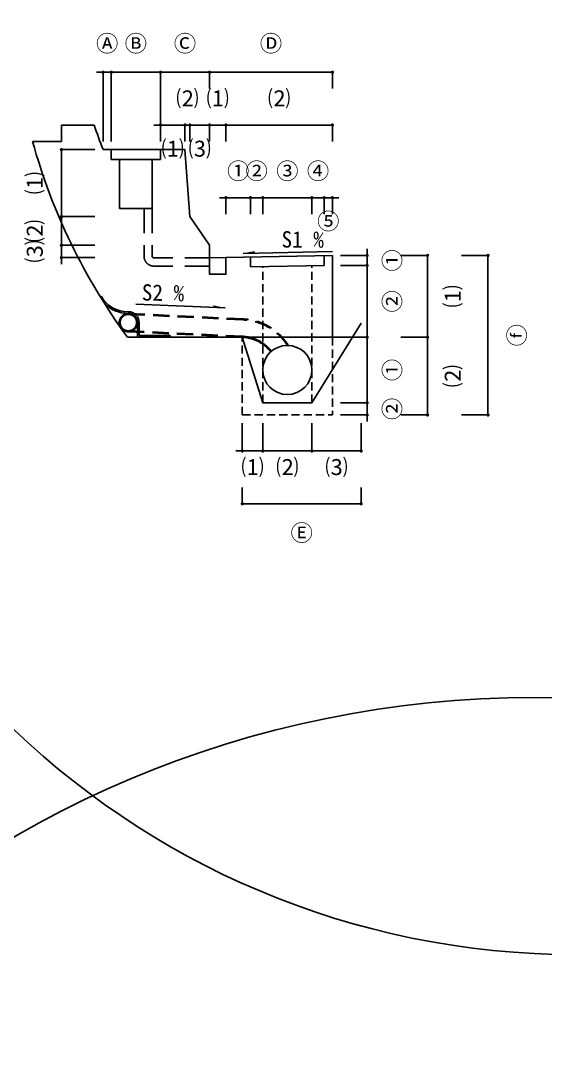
# Model space of a CAD drawing. Header units: millimetres. Extents: x -69382 to 174843, y -46375 to 101648.
# Drawn here: x -13071 to -9866, y -17534 to -11240 of the extents above; entities that cross this region are included whole.
import ezdxf

# ---------------------------------------------------------------- set-up
doc = ezdxf.new("R2010")
doc.units = ezdxf.units.MM
doc.header["$LTSCALE"] = 1000
doc.linetypes.add('A-DASHD01', pattern=[0.75, 0.5, -0.25])
doc.linetypes.add('HIDDEN', pattern=[0.375, 0.25, -0.125])
for name, color, linetype in [('-길작업', 255, 'Continuous'), ('CS-CONC-MAJR', 4, 'Continuous'), ('CS-EXCV', 3, 'A-DIGLN01'), ('CS-LEAL', 1, 'Continuous'), ('CS-LEAT', 3, 'Continuous'), ('CST-01-02-02-G05-CS-CONC', 4, 'Continuous'), ('CZ-HIDL', 2, 'A-DASHD01'), ('DIM1', 1, 'Continuous')]:
    doc.layers.add(name, color=color, linetype=linetype)
doc.styles.add('WGTXT', font='DotumChe.ttf')
doc.linetypes.add('A-DIGLN01', pattern='A,0.9,-0.2,[19,kscals.shx,S=0.1,R=180,X=0,Y=0],0.9', length=2)
doc.dimstyles.new('DIM-01', dxfattribs={"dimscale": 100, "dimtxt": 3, "dimasz": 0.6, "dimexe": 0, "dimexo": 0, "dimgap": 1, "dimtad": 1, "dimdec": 0, "dimrnd": 0.001, "dimzin": 1, "dimdsep": 46, "dimlunit": 6, "dimtxsty": 'WGTXT', "dimblk": 'DOT', "dimcen": 0, "dimclrd": 1, "dimclre": 1, "dimclrt": 3, "dimadec": 4, "dimazin": 0, "dimtfac": 1, "dimtdec": 0, "dimtix": 1, "dimtmove": 2, "dimatfit": 3, "dimldrblk": 'DOT', "dimfxl": 1.5, "dimlwd": -1, "dimarcsym": 0})

# ---------------------------------------------------------------- blocks, each defined once
blk = doc.blocks.new('_Dot')
at = {"layer": 'DIM1'}
blk.add_line((0, 0), (-1, 0), dxfattribs=at)
at = {"layer": 'DIM1', "const_width": 0.5}
blk.add_lwpolyline([(-0.25, 0, 1), (0.25, 0, 1)], format="xyb", close=True, dxfattribs=at)
blk = doc.blocks.new('*D83')
at = {"color": 1, "transparency": 16777216}
for p, q in [((-12587, -11555.8), (-12607, -11555.8)), ((-12567, -11555.8), (-12517, -11555.8)), ((-12497, -11555.8), (-12477, -11555.8))]:
    blk.add_line(p, q, dxfattribs=at)
at = {"color": 1, "linetype": 'ByBlock', "lineweight": -2, "transparency": 16777216}
for p, q in [((-12567, -11978.5), (-12567, -11555.8)), ((-12517, -11978.5), (-12517, -11555.8))]:
    blk.add_line(p, q, dxfattribs=at)
at = {"layer": 'Defpoints', "color": 0, "linetype": 'ByBlock', "transparency": 16777216}
for p in [(-12517, -11555.8), (-12567, -12028.5), (-12517, -12028.5)]:
    blk.add_point(p, dxfattribs=at)
at = {"color": 1, "linetype": 'ByBlock', "transparency": 16777216, "xscale": 20, "yscale": 20, "zscale": 20}
blk.add_blockref('_Dot', (-12567, -11555.8), dxfattribs=at)
at = {"color": 1, "linetype": 'ByBlock', "transparency": 16777216, "xscale": 20, "yscale": 20, "zscale": 20, "rotation": 180}
blk.add_blockref('_Dot', (-12517, -11555.8), dxfattribs=at)
at = {"color": 3, "linetype": 'ByBlock', "transparency": 16777216, "insert": (-12542, -11385.9), "char_height": 100, "attachment_point": 5, "style": 'WGTXT'}
blk.add_mtext('Ⓐ', dxfattribs=at)
blk = doc.blocks.new('*D84')
at = {"color": 1, "transparency": 16777216}
for p, q in [((-12537, -11555.8), (-12557, -11555.8)), ((-12517, -11555.8), (-12217, -11555.8)), ((-12197, -11555.8), (-12177, -11555.8))]:
    blk.add_line(p, q, dxfattribs=at)
at = {"color": 1, "linetype": 'ByBlock', "lineweight": -2, "transparency": 16777216}
for p, q in [((-12517, -11978.5), (-12517, -11555.8)), ((-12217, -11978.5), (-12217, -11555.8))]:
    blk.add_line(p, q, dxfattribs=at)
at = {"layer": 'Defpoints', "color": 0, "linetype": 'ByBlock', "transparency": 16777216}
for p in [(-12217, -11555.8), (-12517, -12028.5), (-12217, -12028.5)]:
    blk.add_point(p, dxfattribs=at)
at = {"color": 1, "linetype": 'ByBlock', "transparency": 16777216, "xscale": 20, "yscale": 20, "zscale": 20}
blk.add_blockref('_Dot', (-12517, -11555.8), dxfattribs=at)
at = {"color": 1, "linetype": 'ByBlock', "transparency": 16777216, "xscale": 20, "yscale": 20, "zscale": 20, "rotation": 180}
blk.add_blockref('_Dot', (-12217, -11555.8), dxfattribs=at)
at = {"color": 3, "linetype": 'ByBlock', "transparency": 16777216, "insert": (-12367, -11385.9), "char_height": 100, "attachment_point": 5, "style": 'WGTXT'}
blk.add_mtext('Ⓑ', dxfattribs=at)
blk = doc.blocks.new('*D86')
at = {"color": 1, "transparency": 16777216}
for p, q in [((-12087, -11878.5), (-12107, -11878.5)), ((-12067, -11878.5), (-12037, -11878.5)), ((-12017, -11878.5), (-11997, -11878.5))]:
    blk.add_line(p, q, dxfattribs=at)
at = {"color": 1, "linetype": 'ByBlock', "lineweight": -2, "transparency": 16777216}
for p, q in [((-12067, -11978.5), (-12067, -11878.5)), ((-12037, -11978.5), (-12037, -11878.5))]:
    blk.add_line(p, q, dxfattribs=at)
at = {"layer": 'Defpoints', "color": 0, "linetype": 'ByBlock', "transparency": 16777216}
for p in [(-12037, -11878.5), (-12067, -12028.5), (-12037, -12028.5)]:
    blk.add_point(p, dxfattribs=at)
at = {"color": 1, "linetype": 'ByBlock', "transparency": 16777216, "xscale": 20, "yscale": 20, "zscale": 20}
blk.add_blockref('_Dot', (-12067, -11878.5), dxfattribs=at)
at = {"color": 1, "linetype": 'ByBlock', "transparency": 16777216, "xscale": 20, "yscale": 20, "zscale": 20, "rotation": 180}
blk.add_blockref('_Dot', (-12037, -11878.5), dxfattribs=at)
at = {"color": 3, "linetype": 'ByBlock', "transparency": 16777216, "insert": (-12052, -11720.9), "char_height": 100, "attachment_point": 5, "style": 'WGTXT'}
blk.add_mtext('⑵', dxfattribs=at)
blk = doc.blocks.new('*D87')
at = {"color": 1, "transparency": 16777216}
for p, q in [((-12057, -11878.5), (-12077, -11878.5)), ((-12037, -11878.5), (-11917, -11878.5)), ((-11897, -11878.5), (-11877, -11878.5))]:
    blk.add_line(p, q, dxfattribs=at)
at = {"color": 1, "linetype": 'ByBlock', "lineweight": -2, "transparency": 16777216}
for p, q in [((-12037, -11978.5), (-12037, -11878.5)), ((-11917, -11978.5), (-11917, -11878.5))]:
    blk.add_line(p, q, dxfattribs=at)
at = {"layer": 'Defpoints', "color": 0, "linetype": 'ByBlock', "transparency": 16777216}
for p in [(-11917, -11878.5), (-12037, -12028.5), (-11917, -12028.5)]:
    blk.add_point(p, dxfattribs=at)
at = {"color": 1, "linetype": 'ByBlock', "transparency": 16777216, "xscale": 20, "yscale": 20, "zscale": 20}
blk.add_blockref('_Dot', (-12037, -11878.5), dxfattribs=at)
at = {"color": 1, "linetype": 'ByBlock', "transparency": 16777216, "xscale": 20, "yscale": 20, "zscale": 20, "rotation": 180}
blk.add_blockref('_Dot', (-11917, -11878.5), dxfattribs=at)
at = {"color": 3, "linetype": 'ByBlock', "transparency": 16777216, "insert": (-11977, -12028.5), "char_height": 100, "attachment_point": 5, "style": 'WGTXT'}
blk.add_mtext('⑶', dxfattribs=at)
blk = doc.blocks.new('*D88')
at = {"color": 1, "transparency": 16777216}
for p, q in [((-11937, -11878.5), (-11957, -11878.5)), ((-11917, -11878.5), (-11817, -11878.5)), ((-11797, -11878.5), (-11777, -11878.5))]:
    blk.add_line(p, q, dxfattribs=at)
at = {"color": 1, "linetype": 'ByBlock', "lineweight": -2, "transparency": 16777216}
for p, q in [((-11917, -11978.5), (-11917, -11878.5)), ((-11817, -11978.5), (-11817, -11878.5))]:
    blk.add_line(p, q, dxfattribs=at)
at = {"layer": 'Defpoints', "color": 0, "linetype": 'ByBlock', "transparency": 16777216}
for p in [(-11817, -11878.5), (-11917, -12028.5), (-11817, -12028.5)]:
    blk.add_point(p, dxfattribs=at)
at = {"color": 1, "linetype": 'ByBlock', "transparency": 16777216, "xscale": 20, "yscale": 20, "zscale": 20}
blk.add_blockref('_Dot', (-11917, -11878.5), dxfattribs=at)
at = {"color": 1, "linetype": 'ByBlock', "transparency": 16777216, "xscale": 20, "yscale": 20, "zscale": 20, "rotation": 180}
blk.add_blockref('_Dot', (-11817, -11878.5), dxfattribs=at)
at = {"color": 3, "linetype": 'ByBlock', "transparency": 16777216, "insert": (-11867, -11720.9), "char_height": 100, "attachment_point": 5, "style": 'WGTXT'}
blk.add_mtext('⑴', dxfattribs=at)
blk = doc.blocks.new('*D89')
at = {"color": 1, "linetype": 'ByBlock', "lineweight": -2, "transparency": 16777216}
for p, q in [((-11817, -11978.5), (-11817, -11878.5)), ((-11167, -11978.5), (-11167, -11878.5))]:
    blk.add_line(p, q, dxfattribs=at)
at = {"color": 1, "transparency": 16777216}
blk.add_line((-11797, -11878.5), (-11187, -11878.5), dxfattribs=at)
at = {"layer": 'Defpoints', "color": 0, "linetype": 'ByBlock', "transparency": 16777216}
for p in [(-11167, -11878.5), (-11817, -12028.5), (-11167, -12028.5)]:
    blk.add_point(p, dxfattribs=at)
at = {"color": 1, "linetype": 'ByBlock', "transparency": 16777216, "xscale": 20, "yscale": 20, "zscale": 20, "rotation": 180}
blk.add_blockref('_Dot', (-11817, -11878.5), dxfattribs=at)
at = {"color": 1, "linetype": 'ByBlock', "transparency": 16777216, "xscale": 20, "yscale": 20, "zscale": 20}
blk.add_blockref('_Dot', (-11167, -11878.5), dxfattribs=at)
at = {"color": 3, "linetype": 'ByBlock', "transparency": 16777216, "insert": (-11492, -11720.9), "char_height": 100, "attachment_point": 5, "style": 'WGTXT'}
blk.add_mtext('⑵', dxfattribs=at)
blk = doc.blocks.new('*D90')
at = {"color": 1, "transparency": 16777216}
for p, q in [((-12237, -11555.8), (-12257, -11555.8)), ((-12217, -11555.8), (-11917, -11555.8)), ((-11897, -11555.8), (-11877, -11555.8))]:
    blk.add_line(p, q, dxfattribs=at)
at = {"color": 1, "linetype": 'ByBlock', "lineweight": -2, "transparency": 16777216}
for p, q in [((-12217, -11655.8), (-12217, -11555.8)), ((-11917, -11655.8), (-11917, -11555.8))]:
    blk.add_line(p, q, dxfattribs=at)
at = {"layer": 'Defpoints', "color": 0, "linetype": 'ByBlock', "transparency": 16777216}
for p in [(-11917, -11555.8), (-12217, -11705.8), (-11917, -11705.8)]:
    blk.add_point(p, dxfattribs=at)
at = {"color": 1, "linetype": 'ByBlock', "transparency": 16777216, "xscale": 20, "yscale": 20, "zscale": 20}
blk.add_blockref('_Dot', (-12217, -11555.8), dxfattribs=at)
at = {"color": 1, "linetype": 'ByBlock', "transparency": 16777216, "xscale": 20, "yscale": 20, "zscale": 20, "rotation": 180}
blk.add_blockref('_Dot', (-11917, -11555.8), dxfattribs=at)
at = {"color": 3, "linetype": 'ByBlock', "transparency": 16777216, "insert": (-12067, -11385.9), "char_height": 100, "attachment_point": 5, "style": 'WGTXT'}
blk.add_mtext('Ⓒ', dxfattribs=at)
blk = doc.blocks.new('*D91')
at = {"color": 1, "linetype": 'ByBlock', "lineweight": -2, "transparency": 16777216}
for p, q in [((-11117, -12736.5), (-10954.9, -12736.5)), ((-11117, -13175.5), (-10954.9, -13175.5))]:
    blk.add_line(p, q, dxfattribs=at)
at = {"color": 1, "transparency": 16777216}
blk.add_line((-10954.9, -12756.5), (-10954.9, -13155.5), dxfattribs=at)
at = {"layer": 'Defpoints', "color": 0, "linetype": 'ByBlock', "transparency": 16777216}
for p in [(-11167, -12736.5), (-11167, -13175.5), (-10954.9, -13175.5)]:
    blk.add_point(p, dxfattribs=at)
at = {"color": 1, "linetype": 'ByBlock', "transparency": 16777216, "xscale": 20, "yscale": 20, "zscale": 20}
for p, rotation in [((-10954.9, -12736.5), 90), ((-10954.9, -13175.5), 270)]:
    blk.add_blockref('_Dot', p, dxfattribs=dict(at, rotation=rotation))
at = {"color": 3, "linetype": 'ByBlock', "transparency": 16777216, "insert": (-10795.5, -12956), "char_height": 100, "attachment_point": 5, "rotation": 90, "style": 'WGTXT'}
blk.add_mtext('②', dxfattribs=at)
blk = doc.blocks.new('*D94')
at = {"color": 1, "linetype": 'ByBlock', "lineweight": -2, "transparency": 16777216}
for p, q in [((-12617, -12028.5), (-12821.4, -12028.5)), ((-12617, -12438.5), (-12821.4, -12438.5))]:
    blk.add_line(p, q, dxfattribs=at)
at = {"color": 1, "transparency": 16777216}
blk.add_line((-12821.4, -12048.5), (-12821.4, -12418.5), dxfattribs=at)
at = {"layer": 'Defpoints', "color": 0, "linetype": 'ByBlock', "transparency": 16777216}
for p in [(-12567, -12028.5), (-12821.4, -12438.5), (-12567, -12438.5)]:
    blk.add_point(p, dxfattribs=at)
at = {"color": 1, "linetype": 'ByBlock', "transparency": 16777216, "xscale": 20, "yscale": 20, "zscale": 20}
for p, rotation in [((-12821.4, -12028.5), 90), ((-12821.4, -12438.5), 270)]:
    blk.add_blockref('_Dot', p, dxfattribs=dict(at, rotation=rotation))
at = {"color": 3, "linetype": 'ByBlock', "transparency": 16777216, "insert": (-12979, -12233.5), "char_height": 100, "attachment_point": 5, "rotation": 90, "style": 'WGTXT'}
blk.add_mtext('⑴', dxfattribs=at)
blk = doc.blocks.new('*D95')
at = {"color": 1, "transparency": 16777216}
for p, q in [((-12821.4, -12418.5), (-12821.4, -12398.5)), ((-12821.4, -12438.5), (-12821.4, -12613.5)), ((-12821.4, -12633.5), (-12821.4, -12653.5))]:
    blk.add_line(p, q, dxfattribs=at)
at = {"color": 1, "linetype": 'ByBlock', "lineweight": -2, "transparency": 16777216}
for p, q in [((-12617, -12438.5), (-12821.4, -12438.5)), ((-12617, -12613.5), (-12821.4, -12613.5))]:
    blk.add_line(p, q, dxfattribs=at)
at = {"layer": 'Defpoints', "color": 0, "linetype": 'ByBlock', "transparency": 16777216}
for p in [(-12567, -12438.5), (-12821.4, -12613.5), (-12567, -12613.5)]:
    blk.add_point(p, dxfattribs=at)
at = {"color": 1, "linetype": 'ByBlock', "transparency": 16777216, "xscale": 20, "yscale": 20, "zscale": 20}
for p, rotation in [((-12821.4, -12438.5), 270), ((-12821.4, -12613.5), 90)]:
    blk.add_blockref('_Dot', p, dxfattribs=dict(at, rotation=rotation))
at = {"color": 3, "linetype": 'ByBlock', "transparency": 16777216, "insert": (-12979, -12526), "char_height": 100, "attachment_point": 5, "rotation": 90, "style": 'WGTXT'}
blk.add_mtext('⑵', dxfattribs=at)
blk = doc.blocks.new('*D96')
at = {"color": 1, "transparency": 16777216}
for p, q in [((-12821.4, -12593.5), (-12821.4, -12573.5)), ((-12821.4, -12613.5), (-12821.4, -12688.5)), ((-12821.4, -12708.5), (-12821.4, -12728.5))]:
    blk.add_line(p, q, dxfattribs=at)
at = {"color": 1, "linetype": 'ByBlock', "lineweight": -2, "transparency": 16777216}
for p, q in [((-12617, -12613.5), (-12821.4, -12613.5)), ((-12617, -12688.5), (-12821.4, -12688.5))]:
    blk.add_line(p, q, dxfattribs=at)
at = {"layer": 'Defpoints', "color": 0, "linetype": 'ByBlock', "transparency": 16777216}
for p in [(-12567, -12613.5), (-12821.4, -12688.5), (-12567, -12688.5)]:
    blk.add_point(p, dxfattribs=at)
at = {"color": 1, "linetype": 'ByBlock', "transparency": 16777216, "xscale": 20, "yscale": 20, "zscale": 20}
for p, rotation in [((-12821.4, -12613.5), 270), ((-12821.4, -12688.5), 90)]:
    blk.add_blockref('_Dot', p, dxfattribs=dict(at, rotation=rotation))
at = {"color": 3, "linetype": 'ByBlock', "transparency": 16777216, "insert": (-12979, -12651), "char_height": 100, "attachment_point": 5, "rotation": 90, "style": 'WGTXT'}
blk.add_mtext('⑶', dxfattribs=at)
blk = doc.blocks.new('*D101')
at = {"color": 1, "transparency": 16777216}
for p, q in [((-11687, -12322.6), (-11707, -12322.6)), ((-11667, -12322.6), (-11592, -12322.6)), ((-11572, -12322.6), (-11552, -12322.6))]:
    blk.add_line(p, q, dxfattribs=at)
at = {"color": 1, "linetype": 'ByBlock', "lineweight": -2, "transparency": 16777216}
for p, q in [((-11667, -12422.6), (-11667, -12322.6)), ((-11592, -12422.6), (-11592, -12322.6))]:
    blk.add_line(p, q, dxfattribs=at)
at = {"layer": 'Defpoints', "color": 0, "linetype": 'ByBlock', "transparency": 16777216}
for p in [(-11592, -12322.6), (-11667, -12472.6), (-11592, -12472.6)]:
    blk.add_point(p, dxfattribs=at)
at = {"color": 1, "linetype": 'ByBlock', "transparency": 16777216, "xscale": 20, "yscale": 20, "zscale": 20}
blk.add_blockref('_Dot', (-11667, -12322.6), dxfattribs=at)
at = {"color": 1, "linetype": 'ByBlock', "transparency": 16777216, "xscale": 20, "yscale": 20, "zscale": 20, "rotation": 180}
blk.add_blockref('_Dot', (-11592, -12322.6), dxfattribs=at)
at = {"color": 3, "linetype": 'ByBlock', "transparency": 16777216, "insert": (-11629.5, -12165.5), "char_height": 100, "attachment_point": 5, "style": 'WGTXT'}
blk.add_mtext('②', dxfattribs=at)
blk = doc.blocks.new('*D102')
at = {"color": 1, "transparency": 16777216}
for p, q in [((-11612, -12322.6), (-11632, -12322.6)), ((-11592, -12322.6), (-11292, -12322.6)), ((-11272, -12322.6), (-11252, -12322.6))]:
    blk.add_line(p, q, dxfattribs=at)
at = {"color": 1, "linetype": 'ByBlock', "lineweight": -2, "transparency": 16777216}
for p, q in [((-11592, -12422.6), (-11592, -12322.6)), ((-11292, -12422.6), (-11292, -12322.6))]:
    blk.add_line(p, q, dxfattribs=at)
at = {"layer": 'Defpoints', "color": 0, "linetype": 'ByBlock', "transparency": 16777216}
for p in [(-11292, -12322.6), (-11592, -12472.6), (-11292, -12472.6)]:
    blk.add_point(p, dxfattribs=at)
at = {"color": 1, "linetype": 'ByBlock', "transparency": 16777216, "xscale": 20, "yscale": 20, "zscale": 20}
blk.add_blockref('_Dot', (-11592, -12322.6), dxfattribs=at)
at = {"color": 1, "linetype": 'ByBlock', "transparency": 16777216, "xscale": 20, "yscale": 20, "zscale": 20, "rotation": 180}
blk.add_blockref('_Dot', (-11292, -12322.6), dxfattribs=at)
at = {"color": 3, "linetype": 'ByBlock', "transparency": 16777216, "insert": (-11442, -12165.5), "char_height": 100, "attachment_point": 5, "style": 'WGTXT'}
blk.add_mtext('③', dxfattribs=at)
blk = doc.blocks.new('*D103')
at = {"color": 1, "transparency": 16777216}
for p, q in [((-11312, -12322.6), (-11332, -12322.6)), ((-11292, -12322.6), (-11217, -12322.6)), ((-11197, -12322.6), (-11177, -12322.6))]:
    blk.add_line(p, q, dxfattribs=at)
at = {"color": 1, "linetype": 'ByBlock', "lineweight": -2, "transparency": 16777216}
for p, q in [((-11292, -12422.6), (-11292, -12322.6)), ((-11217, -12422.6), (-11217, -12322.6))]:
    blk.add_line(p, q, dxfattribs=at)
at = {"layer": 'Defpoints', "color": 0, "linetype": 'ByBlock', "transparency": 16777216}
for p in [(-11217, -12322.6), (-11292, -12472.6), (-11217, -12472.6)]:
    blk.add_point(p, dxfattribs=at)
at = {"color": 1, "linetype": 'ByBlock', "transparency": 16777216, "xscale": 20, "yscale": 20, "zscale": 20}
blk.add_blockref('_Dot', (-11292, -12322.6), dxfattribs=at)
at = {"color": 1, "linetype": 'ByBlock', "transparency": 16777216, "xscale": 20, "yscale": 20, "zscale": 20, "rotation": 180}
blk.add_blockref('_Dot', (-11217, -12322.6), dxfattribs=at)
at = {"color": 3, "linetype": 'ByBlock', "transparency": 16777216, "insert": (-11254.5, -12165.5), "char_height": 100, "attachment_point": 5, "style": 'WGTXT'}
blk.add_mtext('④', dxfattribs=at)
blk = doc.blocks.new('*D115')
at = {"color": 1, "linetype": 'ByBlock', "lineweight": -2, "transparency": 16777216}
for p, q in [((-11717, -13700.5), (-11717, -13870.5)), ((-11592, -13700.5), (-11592, -13870.5))]:
    blk.add_line(p, q, dxfattribs=at)
at = {"color": 1, "transparency": 16777216}
for p, q in [((-11737, -13870.5), (-11757, -13870.5)), ((-11717, -13870.5), (-11592, -13870.5)), ((-11572, -13870.5), (-11552, -13870.5))]:
    blk.add_line(p, q, dxfattribs=at)
at = {"layer": 'Defpoints', "color": 0, "linetype": 'ByBlock', "transparency": 16777216}
for p in [(-11717, -13650.5), (-11592, -13650.5), (-11592, -13870.5)]:
    blk.add_point(p, dxfattribs=at)
at = {"color": 1, "linetype": 'ByBlock', "transparency": 16777216, "xscale": 20, "yscale": 20, "zscale": 20}
blk.add_blockref('_Dot', (-11717, -13870.5), dxfattribs=at)
at = {"color": 1, "linetype": 'ByBlock', "transparency": 16777216, "xscale": 20, "yscale": 20, "zscale": 20, "rotation": 180}
blk.add_blockref('_Dot', (-11592, -13870.5), dxfattribs=at)
at = {"color": 3, "linetype": 'ByBlock', "transparency": 16777216, "insert": (-11654.5, -13974.3), "char_height": 100, "attachment_point": 5, "style": 'WGTXT'}
blk.add_mtext('⑴', dxfattribs=at)
blk = doc.blocks.new('*D116')
at = {"color": 1, "linetype": 'ByBlock', "lineweight": -2, "transparency": 16777216}
for p, q in [((-11292, -13700.5), (-11292, -13870.5)), ((-10991.6, -13700.5), (-10991.6, -13870.5))]:
    blk.add_line(p, q, dxfattribs=at)
at = {"color": 1, "transparency": 16777216}
blk.add_line((-11011.6, -13870.5), (-11272, -13870.5), dxfattribs=at)
at = {"layer": 'Defpoints', "color": 0, "linetype": 'ByBlock', "transparency": 16777216}
for p in [(-11292, -13650.5), (-10991.6, -13650.5), (-11292, -13870.5)]:
    blk.add_point(p, dxfattribs=at)
at = {"color": 1, "linetype": 'ByBlock', "transparency": 16777216, "xscale": 20, "yscale": 20, "zscale": 20, "rotation": 180}
blk.add_blockref('_Dot', (-11292, -13870.5), dxfattribs=at)
at = {"color": 1, "linetype": 'ByBlock', "transparency": 16777216, "xscale": 20, "yscale": 20, "zscale": 20}
blk.add_blockref('_Dot', (-10991.6, -13870.5), dxfattribs=at)
at = {"color": 3, "linetype": 'ByBlock', "transparency": 16777216, "insert": (-11141.8, -13974.3), "char_height": 100, "attachment_point": 5, "style": 'WGTXT'}
blk.add_mtext('⑶', dxfattribs=at)
blk = doc.blocks.new('*D117')
at = {"color": 1, "linetype": 'ByBlock', "lineweight": -2, "transparency": 16777216}
for p, q in [((-11592, -13700.5), (-11592, -13870.5)), ((-11292, -13700.5), (-11292, -13870.5))]:
    blk.add_line(p, q, dxfattribs=at)
at = {"color": 1, "transparency": 16777216}
blk.add_line((-11572, -13870.5), (-11312, -13870.5), dxfattribs=at)
at = {"layer": 'Defpoints', "color": 0, "linetype": 'ByBlock', "transparency": 16777216}
for p in [(-11592, -13650.5), (-11292, -13650.5), (-11292, -13870.5)]:
    blk.add_point(p, dxfattribs=at)
at = {"color": 1, "linetype": 'ByBlock', "transparency": 16777216, "xscale": 20, "yscale": 20, "zscale": 20, "rotation": 180}
blk.add_blockref('_Dot', (-11592, -13870.5), dxfattribs=at)
at = {"color": 1, "linetype": 'ByBlock', "transparency": 16777216, "xscale": 20, "yscale": 20, "zscale": 20}
blk.add_blockref('_Dot', (-11292, -13870.5), dxfattribs=at)
at = {"color": 3, "linetype": 'ByBlock', "transparency": 16777216, "insert": (-11442, -13974.3), "char_height": 100, "attachment_point": 5, "style": 'WGTXT'}
blk.add_mtext('⑵', dxfattribs=at)
blk = doc.blocks.new('*D118')
at = {"color": 1, "transparency": 16777216}
for p, q in [((-11237, -12322.6), (-11257, -12322.6)), ((-11217, -12322.6), (-11167, -12322.6)), ((-11147, -12322.6), (-11127, -12322.6))]:
    blk.add_line(p, q, dxfattribs=at)
at = {"color": 1, "linetype": 'ByBlock', "lineweight": -2, "transparency": 16777216}
for p, q in [((-11217, -12422.6), (-11217, -12322.6)), ((-11167, -12422.6), (-11167, -12322.6))]:
    blk.add_line(p, q, dxfattribs=at)
at = {"layer": 'Defpoints', "color": 0, "linetype": 'ByBlock', "transparency": 16777216}
for p in [(-11167, -12322.6), (-11217, -12472.6), (-11167, -12472.6)]:
    blk.add_point(p, dxfattribs=at)
at = {"color": 1, "linetype": 'ByBlock', "transparency": 16777216, "xscale": 20, "yscale": 20, "zscale": 20}
blk.add_blockref('_Dot', (-11217, -12322.6), dxfattribs=at)
at = {"color": 1, "linetype": 'ByBlock', "transparency": 16777216, "xscale": 20, "yscale": 20, "zscale": 20, "rotation": 180}
blk.add_blockref('_Dot', (-11167, -12322.6), dxfattribs=at)
at = {"color": 3, "linetype": 'ByBlock', "transparency": 16777216, "insert": (-11192, -12472.6), "char_height": 100, "attachment_point": 5, "style": 'WGTXT'}
blk.add_mtext('⑤', dxfattribs=at)
blk = doc.blocks.new('*D119')
at = {"color": 1, "linetype": 'ByBlock', "lineweight": -2, "transparency": 16777216}
for p, q in [((-11917, -11655.8), (-11917, -11555.8)), ((-11167, -11655.8), (-11167, -11555.8))]:
    blk.add_line(p, q, dxfattribs=at)
at = {"color": 1, "transparency": 16777216}
blk.add_line((-11897, -11555.8), (-11187, -11555.8), dxfattribs=at)
at = {"layer": 'Defpoints', "color": 0, "linetype": 'ByBlock', "transparency": 16777216}
for p in [(-11167, -11555.8), (-11917, -11705.8), (-11167, -11705.8)]:
    blk.add_point(p, dxfattribs=at)
at = {"color": 1, "linetype": 'ByBlock', "transparency": 16777216, "xscale": 20, "yscale": 20, "zscale": 20, "rotation": 180}
blk.add_blockref('_Dot', (-11917, -11555.8), dxfattribs=at)
at = {"color": 1, "linetype": 'ByBlock', "transparency": 16777216, "xscale": 20, "yscale": 20, "zscale": 20}
blk.add_blockref('_Dot', (-11167, -11555.8), dxfattribs=at)
at = {"color": 3, "linetype": 'ByBlock', "transparency": 16777216, "insert": (-11542, -11385.9), "char_height": 100, "attachment_point": 5, "style": 'WGTXT'}
blk.add_mtext('Ⓓ', dxfattribs=at)
blk = doc.blocks.new('*D120')
at = {"color": 1, "transparency": 16777216}
for p, q in [((-11837, -12322.6), (-11857, -12322.6)), ((-11667, -12322.6), (-11817, -12322.6)), ((-11647, -12322.6), (-11627, -12322.6))]:
    blk.add_line(p, q, dxfattribs=at)
at = {"color": 1, "linetype": 'ByBlock', "lineweight": -2, "transparency": 16777216}
for p, q in [((-11817, -12422.6), (-11817, -12322.6)), ((-11667, -12422.6), (-11667, -12322.6))]:
    blk.add_line(p, q, dxfattribs=at)
at = {"layer": 'Defpoints', "color": 0, "linetype": 'ByBlock', "transparency": 16777216}
for p in [(-11817, -12322.6), (-11817, -12472.6), (-11667, -12472.6)]:
    blk.add_point(p, dxfattribs=at)
at = {"color": 1, "linetype": 'ByBlock', "transparency": 16777216, "xscale": 20, "yscale": 20, "zscale": 20}
blk.add_blockref('_Dot', (-11817, -12322.6), dxfattribs=at)
at = {"color": 1, "linetype": 'ByBlock', "transparency": 16777216, "xscale": 20, "yscale": 20, "zscale": 20, "rotation": 180}
blk.add_blockref('_Dot', (-11667, -12322.6), dxfattribs=at)
at = {"color": 3, "linetype": 'ByBlock', "transparency": 16777216, "insert": (-11742, -12165.5), "char_height": 100, "attachment_point": 5, "style": 'WGTXT'}
blk.add_mtext('①', dxfattribs=at)
blk = doc.blocks.new('*D121')
at = {"color": 1, "linetype": 'ByBlock', "lineweight": -2, "transparency": 16777216}
for p, q in [((-11117, -13575.5), (-10954.9, -13575.5)), ((-11117, -13650.5), (-10954.9, -13650.5))]:
    blk.add_line(p, q, dxfattribs=at)
at = {"color": 1, "transparency": 16777216}
for p, q in [((-10954.9, -13555.5), (-10954.9, -13535.5)), ((-10954.9, -13575.5), (-10954.9, -13650.5)), ((-10954.9, -13670.5), (-10954.9, -13690.5))]:
    blk.add_line(p, q, dxfattribs=at)
at = {"layer": 'Defpoints', "color": 0, "linetype": 'ByBlock', "transparency": 16777216}
for p in [(-11167, -13575.5), (-11167, -13650.5), (-10954.9, -13650.5)]:
    blk.add_point(p, dxfattribs=at)
at = {"color": 1, "linetype": 'ByBlock', "transparency": 16777216, "xscale": 20, "yscale": 20, "zscale": 20}
for p, rotation in [((-10954.9, -13575.5), 270), ((-10954.9, -13650.5), 90)]:
    blk.add_blockref('_Dot', p, dxfattribs=dict(at, rotation=rotation))
at = {"color": 3, "linetype": 'ByBlock', "transparency": 16777216, "insert": (-10795.5, -13613), "char_height": 100, "attachment_point": 5, "rotation": 90, "style": 'WGTXT'}
blk.add_mtext('②', dxfattribs=at)
blk = doc.blocks.new('*D122')
at = {"color": 1, "linetype": 'ByBlock', "lineweight": -2, "transparency": 16777216}
for p, q in [((-10748, -12675.5), (-10585.9, -12675.5)), ((-10748, -13175.5), (-10585.9, -13175.5))]:
    blk.add_line(p, q, dxfattribs=at)
at = {"color": 1, "transparency": 16777216}
blk.add_line((-10585.9, -12695.5), (-10585.9, -13155.5), dxfattribs=at)
at = {"layer": 'Defpoints', "color": 0, "linetype": 'ByBlock', "transparency": 16777216}
for p in [(-10798, -12675.5), (-10798, -13175.5), (-10585.9, -13175.5)]:
    blk.add_point(p, dxfattribs=at)
at = {"color": 1, "linetype": 'ByBlock', "transparency": 16777216, "xscale": 20, "yscale": 20, "zscale": 20}
for p, rotation in [((-10585.9, -12675.5), 90), ((-10585.9, -13175.5), 270)]:
    blk.add_blockref('_Dot', p, dxfattribs=dict(at, rotation=rotation))
at = {"color": 3, "linetype": 'ByBlock', "transparency": 16777216, "insert": (-10426.5, -12925.5), "char_height": 100, "attachment_point": 5, "rotation": 90, "style": 'WGTXT'}
blk.add_mtext('⑴', dxfattribs=at)
blk = doc.blocks.new('*D123')
at = {"color": 1, "transparency": 16777216}
for p, q in [((-10954.9, -12655.5), (-10954.9, -12635.5)), ((-10954.9, -12675.5), (-10954.9, -12736.5)), ((-10954.9, -12756.5), (-10954.9, -12776.5))]:
    blk.add_line(p, q, dxfattribs=at)
at = {"color": 1, "linetype": 'ByBlock', "lineweight": -2, "transparency": 16777216}
for p, q in [((-11117, -12675.5), (-10954.9, -12675.5)), ((-11117, -12736.5), (-10954.9, -12736.5))]:
    blk.add_line(p, q, dxfattribs=at)
at = {"layer": 'Defpoints', "color": 0, "linetype": 'ByBlock', "transparency": 16777216}
for p in [(-11167, -12675.5), (-11167, -12736.5), (-10954.9, -12736.5)]:
    blk.add_point(p, dxfattribs=at)
at = {"color": 1, "linetype": 'ByBlock', "transparency": 16777216, "xscale": 20, "yscale": 20, "zscale": 20}
for p, rotation in [((-10954.9, -12675.5), 270), ((-10954.9, -12736.5), 90)]:
    blk.add_blockref('_Dot', p, dxfattribs=dict(at, rotation=rotation))
at = {"color": 3, "linetype": 'ByBlock', "transparency": 16777216, "insert": (-10795.5, -12706), "char_height": 100, "attachment_point": 5, "rotation": 90, "style": 'WGTXT'}
blk.add_mtext('①', dxfattribs=at)
blk = doc.blocks.new('*D124')
at = {"color": 1, "linetype": 'ByBlock', "lineweight": -2, "transparency": 16777216}
for p, q in [((-10748, -13175.5), (-10585.9, -13175.5)), ((-10748, -13650.5), (-10585.9, -13650.5))]:
    blk.add_line(p, q, dxfattribs=at)
at = {"color": 1, "transparency": 16777216}
blk.add_line((-10585.9, -13195.5), (-10585.9, -13630.5), dxfattribs=at)
at = {"layer": 'Defpoints', "color": 0, "linetype": 'ByBlock', "transparency": 16777216}
for p in [(-10798, -13175.5), (-10798, -13650.5), (-10585.9, -13650.5)]:
    blk.add_point(p, dxfattribs=at)
at = {"color": 1, "linetype": 'ByBlock', "transparency": 16777216, "xscale": 20, "yscale": 20, "zscale": 20}
for p, rotation in [((-10585.9, -13175.5), 90), ((-10585.9, -13650.5), 270)]:
    blk.add_blockref('_Dot', p, dxfattribs=dict(at, rotation=rotation))
at = {"color": 3, "linetype": 'ByBlock', "transparency": 16777216, "insert": (-10426.5, -13413), "char_height": 100, "attachment_point": 5, "rotation": 90, "style": 'WGTXT'}
blk.add_mtext('⑵', dxfattribs=at)
blk = doc.blocks.new('*D125')
at = {"color": 1, "linetype": 'ByBlock', "lineweight": -2, "transparency": 16777216}
for p, q in [((-11117, -13175.5), (-10954.9, -13175.5)), ((-11117, -13575.5), (-10954.9, -13575.5))]:
    blk.add_line(p, q, dxfattribs=at)
at = {"color": 1, "transparency": 16777216}
blk.add_line((-10954.9, -13195.5), (-10954.9, -13555.5), dxfattribs=at)
at = {"layer": 'Defpoints', "color": 0, "linetype": 'ByBlock', "transparency": 16777216}
for p in [(-11167, -13175.5), (-11167, -13575.5), (-10954.9, -13575.5)]:
    blk.add_point(p, dxfattribs=at)
at = {"color": 1, "linetype": 'ByBlock', "transparency": 16777216, "xscale": 20, "yscale": 20, "zscale": 20}
for p, rotation in [((-10954.9, -13175.5), 90), ((-10954.9, -13575.5), 270)]:
    blk.add_blockref('_Dot', p, dxfattribs=dict(at, rotation=rotation))
at = {"color": 3, "linetype": 'ByBlock', "transparency": 16777216, "insert": (-10795.5, -13375.5), "char_height": 100, "attachment_point": 5, "rotation": 90, "style": 'WGTXT'}
blk.add_mtext('①', dxfattribs=at)
blk = doc.blocks.new('*D126')
at = {"color": 1, "linetype": 'ByBlock', "lineweight": -2, "transparency": 16777216}
for p, q in [((-10379, -12675.5), (-10216.8, -12675.5)), ((-10379, -13650.5), (-10216.8, -13650.5))]:
    blk.add_line(p, q, dxfattribs=at)
at = {"color": 1, "transparency": 16777216}
blk.add_line((-10216.8, -12695.5), (-10216.8, -13630.5), dxfattribs=at)
at = {"layer": 'Defpoints', "color": 0, "linetype": 'ByBlock', "transparency": 16777216}
for p in [(-10429, -12675.5), (-10429, -13650.5), (-10216.8, -13650.5)]:
    blk.add_point(p, dxfattribs=at)
at = {"color": 1, "linetype": 'ByBlock', "transparency": 16777216, "xscale": 20, "yscale": 20, "zscale": 20}
for p, rotation in [((-10216.8, -12675.5), 90), ((-10216.8, -13650.5), 270)]:
    blk.add_blockref('_Dot', p, dxfattribs=dict(at, rotation=rotation))
at = {"color": 3, "linetype": 'ByBlock', "transparency": 16777216, "insert": (-10034.1, -13163), "char_height": 100, "attachment_point": 5, "rotation": 90, "style": 'WGTXT'}
blk.add_mtext('ⓕ', dxfattribs=at)
blk = doc.blocks.new('*D127')
at = {"color": 1, "linetype": 'ByBlock', "lineweight": -2, "transparency": 16777216}
for p, q in [((-11717, -14093.2), (-11717, -14193.2)), ((-10991.6, -14093.2), (-10991.6, -14193.2))]:
    blk.add_line(p, q, dxfattribs=at)
at = {"color": 1, "transparency": 16777216}
blk.add_line((-11697, -14193.2), (-11011.6, -14193.2), dxfattribs=at)
at = {"layer": 'Defpoints', "color": 0, "linetype": 'ByBlock', "transparency": 16777216}
for p in [(-11717, -14043.2), (-10991.6, -14043.2), (-10991.6, -14193.2)]:
    blk.add_point(p, dxfattribs=at)
at = {"color": 1, "linetype": 'ByBlock', "transparency": 16777216, "xscale": 20, "yscale": 20, "zscale": 20, "rotation": 180}
blk.add_blockref('_Dot', (-11717, -14193.2), dxfattribs=at)
at = {"color": 1, "linetype": 'ByBlock', "transparency": 16777216, "xscale": 20, "yscale": 20, "zscale": 20}
blk.add_blockref('_Dot', (-10991.6, -14193.2), dxfattribs=at)
at = {"color": 3, "linetype": 'ByBlock', "transparency": 16777216, "insert": (-11354.3, -14376.8), "char_height": 100, "attachment_point": 5, "style": 'WGTXT'}
blk.add_mtext('Ⓔ', dxfattribs=at)
blk = doc.blocks.new('*D144')
at = {"color": 1, "transparency": 16777216}
for p, q in [((-12237, -11878.5), (-12257, -11878.5)), ((-12217, -11878.5), (-12067, -11878.5)), ((-12047, -11878.5), (-12027, -11878.5))]:
    blk.add_line(p, q, dxfattribs=at)
at = {"color": 1, "linetype": 'ByBlock', "lineweight": -2, "transparency": 16777216}
for p, q in [((-12217, -11978.5), (-12217, -11878.5)), ((-12067, -11978.5), (-12067, -11878.5))]:
    blk.add_line(p, q, dxfattribs=at)
at = {"layer": 'Defpoints', "color": 0, "linetype": 'ByBlock', "transparency": 16777216}
for p in [(-12067, -11878.5), (-12217, -12028.5), (-12067, -12028.5)]:
    blk.add_point(p, dxfattribs=at)
at = {"color": 1, "linetype": 'ByBlock', "transparency": 16777216, "xscale": 20, "yscale": 20, "zscale": 20}
blk.add_blockref('_Dot', (-12217, -11878.5), dxfattribs=at)
at = {"color": 1, "linetype": 'ByBlock', "transparency": 16777216, "xscale": 20, "yscale": 20, "zscale": 20, "rotation": 180}
blk.add_blockref('_Dot', (-12067, -11878.5), dxfattribs=at)
at = {"color": 3, "linetype": 'ByBlock', "transparency": 16777216, "insert": (-12142, -12028.5), "char_height": 100, "attachment_point": 5, "style": 'WGTXT'}
blk.add_mtext('⑴', dxfattribs=at)

msp = doc.modelspace()

# ---------------------------------------------------------------- linework, layer by layer
at = {"layer": '-길작업', "color": 3}
for p, q in [((-11817.0251, -12688.4655), (-11917.0251, -12690.4655)), ((-11817.0251, -12790.4655), (-11917.0251, -12790.4655)), ((-11167.0251, -13175.4655), (-11045.0325, -13175.4655))]:
    msp.add_line(p, q, dxfattribs=at)
for centre, radius in [((-9678.4377, -11973.8844), 4974.5842), ((-9933.4862, -21723.1849), 6345.4156)]:
    msp.add_circle(centre, radius, dxfattribs=at)
at = {"layer": 'CS-CONC-MAJR'}
for p, q in [((-12517.0251, -12088.4655), (-12517.0251, -12028.4655)), ((-12217.0251, -12088.4655), (-12217.0251, -12028.4655)), ((-12217.0251, -12088.4655), (-12517.0251, -12088.4655)), ((-12467.0251, -12388.4655), (-12467.0251, -12088.4655)), ((-12267.0251, -12388.4655), (-12267.0251, -12088.4655)), ((-12267.0251, -12388.4655), (-12467.0251, -12388.4655)), ((-11167.0251, -12675.4655), (-11817.0251, -12688.4655)), ((-11667.0251, -12745.4655), (-11667.0251, -12685.4655)), ((-11217.0251, -12736.4655), (-11217.0251, -12676.4655)), ((-11167.0251, -12675.4655), (-11167.0251, -13175.4655)), ((-11217.0251, -12736.4655), (-11667.0251, -12745.4655)), ((-11167.0251, -13175.4655), (-12417.9558, -13175.4655)), ((-12346.7781, -13165.4655), (-12156.7781, -13165.4655)), ((-12156.7781, -13165.4655), (-12156.7781, -13175.4655))]:
    msp.add_line(p, q, dxfattribs=at)
at = {"layer": 'CS-CONC-MAJR', "linetype": 'HIDDEN', "ltscale": 0.2}
for p, q in [((-11592.0251, -13575.4655), (-11592.0251, -12743.9655)), ((-11292.0251, -13575.4655), (-11292.0251, -12737.9655)), ((-11717.0251, -13650.4655), (-11717.0251, -13175.4655)), ((-11167.0251, -13175.4655), (-11167.0251, -13650.4655)), ((-11717.0251, -13650.4655), (-11167.0251, -13650.4655))]:
    msp.add_line(p, q, dxfattribs=at)
at = {"layer": 'CS-CONC-MAJR'}
for points in [[(-12567.0251, -12028.4655), (-12517.0251, -12028.4655), (-12217.0251, -12028.4655), (-12067.0251, -12028.4655), (-12037.0251, -12438.4655), (-11917.0251, -12613.4655), (-11917.0251, -12688.4655)], [(-11817.0251, -12688.4655), (-11817.0251, -12790.4655), (-11917.0251, -12790.4655), (-11917.0251, -12688.4655)], [(-12356.7781, -13085.8234), (-12356.7781, -13175.4655)], [(-12346.7781, -13085.8234), (-12346.7781, -13165.4655)]]:
    msp.add_lwpolyline(points, dxfattribs=at)
msp.add_circle((-11442.0251, -13375.4655), 150, dxfattribs=at)
for centre, radius, start, end in [((-9574.3107, -10858.378), 3213.3229, 198.50912259, 201.35443834), ((-9423.5388, -10984.8906), 3710.1417, 195.53337852, 216.18744995), ((-12414.471, -12829.829), 190, 210.16647897, 270.37889396), ((-12414.471, -12829.829), 200, 223.52550501, 270.37889396), ((-12412.7781, -13085.8234), 66, 0, 90.37889396), ((-12412.7781, -13085.8234), 56, 0, 90.37889396)]:
    msp.add_arc(centre, radius, start, end, dxfattribs=at)
at = {"layer": 'CS-EXCV'}
msp.add_lwpolyline([(-11717.0251, -13175.4655), (-11592.0251, -13575.4655), (-11292.0251, -13575.4655), (-10991.6253, -13088.9735)], dxfattribs=at)
at = {"layer": 'CS-LEAL'}
for p, q in [((-11167.0251, -12651.7409), (-11712.5113, -12662.6506)), ((-12367.3692, -12974.2027), (-11822.2099, -12996.0091))]:
    msp.add_line(p, q, dxfattribs=at)
for points in [[(-11712.5113, -12662.6506), (-11640.9511, -12648.7169), (-11640.7011, -12661.2144)], [(-11822.2099, -12996.0091), (-11893.4774, -12980.6484), (-11893.977, -12993.1384)]]:
    msp.add_solid(points, dxfattribs=at)
at = {"layer": 'CST-01-02-02-G05-CS-CONC'}
for p, q in [((-12621.4185, -11878.4655), (-12821.4185, -11878.4655)), ((-12821.4185, -11878.4655), (-12821.4185, -11978.4655)), ((-12821.4185, -11978.4655), (-12998.1661, -11978.4655))]:
    msp.add_line(p, q, dxfattribs=at)
at = {"layer": 'CZ-HIDL', "ltscale": 0.3}
for p, q in [((-12317.0251, -12388.4655), (-12317.0251, -12680.4655)), ((-12267.0251, -12388.4655), (-12267.0251, -12680.4655)), ((-11917.0251, -12690.4655), (-12257.0251, -12690.4655)), ((-11917.0251, -12740.4655), (-12257.0251, -12740.4655))]:
    msp.add_line(p, q, dxfattribs=at)
at = {"layer": 'CZ-HIDL', "ltscale": 0.2}
for p, q in [((-11712.5487, -13063.5549), (-12414.1877, -13029.8681)), ((-11712.8263, -13069.5486), (-12389.2286, -13036.8713)), ((-11716.9787, -13175.4673), (-12418.6641, -13141.7786)), ((-11716.7441, -13169.4719), (-12418.4243, -13135.7834))]:
    msp.add_line(p, q, dxfattribs=at)
at = {"layer": 'CZ-HIDL'}
for radius in [56, 50]:
    msp.add_circle((-12412.7781, -13085.8234), radius, dxfattribs=at)
at = {"layer": 'CZ-HIDL', "ltscale": 0.3}
for radius in [60, 10]:
    msp.add_arc((-12257.0251, -12680.4655), radius, 180, 270, dxfattribs=at)
at = {"layer": 'CZ-HIDL', "ltscale": 0.2}
for centre, radius, start, end in [((-11725.7366, -13404.4924), 335.1925, 32.28295463, 87.79264051), ((-11725.7365, -13404.4924), 341.1924, 31.6179627, 87.784849)]:
    msp.add_arc(centre, radius, start, end, dxfattribs=at)
at = {"layer": 'CZ-HIDL', "ltscale": 20}
for radius, start, end in [(229.1925, 37.42543489, 87.81003958), (235.1925, 37.53053381, 87.80880086)]:
    msp.add_arc((-11725.7366, -13404.4924), radius, start, end, dxfattribs=at)

# ---------------------------------------------------------------- texts
at = {"layer": 'CS-LEAT', "style": 'WGTXT'}
for s, rotation, p in [('S1 %%%', 359.85, (-11477.5419, -12627.1755)), ('S2 %%%', 359.0051528, (-12331.482, -12951.0699))]:
    msp.add_text(s, height=100, rotation=rotation, dxfattribs=at).set_placement(p)

# ---------------------------------------------------------------- dimensions: what is measured, and where the dimension line sits
at = {"linetype": 'ByBlock'}
for base, p1, p2, text, picture, middle in [((-12517.0251, -11555.7903), (-12567.0251, -12028.4655), (-12517.0251, -12028.4655), 'Ⓐ', '*D83', (-12542.0251, -11385.9039)), ((-12217.0251, -11555.7903), (-12517.0251, -12028.4655), (-12217.0251, -12028.4655), 'Ⓑ', '*D84', (-12367.0251, -11385.9039)), ((-11917.0251, -11555.7903), (-12217.0251, -11705.7903), (-11917.0251, -11705.7903), 'Ⓒ', '*D90', (-12067.0251, -11385.9039)), ((-11167.0251, -11555.7903), (-11917.0251, -11705.7903), (-11167.0251, -11705.7903), 'Ⓓ', '*D119', (-11542.0251, -11385.9039)), ((-12037.0251, -11878.4655), (-12067.0251, -12028.4655), (-12037.0251, -12028.4655), '⑵', '*D86', (-12052.0251, -11720.8756)), ((-11817.0251, -11878.4655), (-11917.0251, -12028.4655), (-11817.0251, -12028.4655), '⑴', '*D88', (-11867.0251, -11720.8756)), ((-11167.0251, -11878.4655), (-11817.0251, -12028.4655), (-11167.0251, -12028.4655), '⑵', '*D89', (-11492.0251, -11720.8756)), ((-11592.0251, -12322.5564), (-11667.0251, -12472.5564), (-11592.0251, -12472.5564), '②', '*D101', (-11629.5251, -12165.4991)), ((-11292.0251, -12322.5564), (-11592.0251, -12472.5564), (-11292.0251, -12472.5564), '③', '*D102', (-11442.0251, -12165.4991)), ((-11217.0251, -12322.5564), (-11292.0251, -12472.5564), (-11217.0251, -12472.5564), '④', '*D103', (-11254.5251, -12165.4991))]:
    dim = msp.add_linear_dim(base=base, p1=p1, p2=p2, text=text, dimstyle='DIM-01', override={"dimtxt": 1, "dimasz": 0.2, "dimexo": 0.5, "dimfxl": 1.25}, dxfattribs=at)
    dim.commit()
    dim.dimension.update_dxf_attribs({"geometry": picture, "text_midpoint": middle})
for base, p1, p2, text, picture, middle in [((-12067.0251, -11878.4655), (-12217.0251, -12028.4655), (-12067.0251, -12028.4655), '⑴', '*D144', (-12142.0251, -12028.4655)), ((-11917.0251, -11878.4655), (-12037.0251, -12028.4655), (-11917.0251, -12028.4655), '⑶', '*D87', (-11977.0251, -12028.4655)), ((-11167.0251, -12322.5564), (-11217.0251, -12472.5564), (-11167.0251, -12472.5564), '⑤', '*D118', (-11192.0251, -12472.5564)), ((-11592.0251, -13870.5446), (-11717.0251, -13650.4655), (-11592.0251, -13650.4655), '⑴', '*D115', (-11654.5251, -13974.2822)), ((-11292.0251, -13870.5446), (-11592.0251, -13650.4655), (-11292.0251, -13650.4655), '⑵', '*D117', (-11442.0251, -13974.2822)), ((-10991.6253, -14193.2198), (-11717.0251, -14043.2198), (-10991.6253, -14043.2198), 'Ⓔ', '*D127', (-11354.3252, -14376.7597))]:
    dim = msp.add_linear_dim(base=base, p1=p1, p2=p2, text=text, dimstyle='DIM-01', override={"dimtxt": 1, "dimasz": 0.2, "dimexo": 0.5, "dimfxl": 1.25}, dxfattribs=at)
    dim.commit()
    dim.dimension.update_dxf_attribs({"geometry": picture, "text_midpoint": middle, "dimtype": 160})
for base, p1, p2, angle, text, picture, middle in [((-12821.4185, -12438.4655), (-12567.0251, -12028.4655), (-12567.0251, -12438.4655), 90, '⑴', '*D94', (-12979.0084, -12233.4655)), ((-11817.0251, -12322.5564), (-11667.0251, -12472.5564), (-11817.0251, -12472.5564), 180, '①', '*D120', (-11742.0251, -12165.4991)), ((-12821.4185, -12613.4655), (-12567.0251, -12438.4655), (-12567.0251, -12613.4655), 90, '⑵', '*D95', (-12979.0084, -12525.9655)), ((-12821.4185, -12688.4655), (-12567.0251, -12613.4655), (-12567.0251, -12688.4655), 90, '⑶', '*D96', (-12979.0084, -12650.9655))]:
    dim = msp.add_linear_dim(base=base, p1=p1, p2=p2, angle=angle, text=text, dimstyle='DIM-01', override={"dimtxt": 1, "dimasz": 0.2, "dimexo": 0.5, "dimfxl": 1.25}, dxfattribs=at)
    dim.commit()
    dim.dimension.update_dxf_attribs({"geometry": picture, "text_midpoint": middle})
for base, p1, p2, angle, text, picture, middle in [((-10954.8797, -12736.4655), (-11167.0251, -12675.4655), (-11167.0251, -12736.4655), 90, '①', '*D123', (-10795.4978, -12705.9655)), ((-10585.8508, -13175.4655), (-10797.9962, -12675.4655), (-10797.9962, -13175.4655), 90, '⑴', '*D122', (-10426.4689, -12925.4655)), ((-10216.8219, -13650.4655), (-10428.9673, -12675.4655), (-10428.9673, -13650.4655), 90, 'ⓕ', '*D126', (-10034.1366, -13162.9655)), ((-10954.8797, -13175.4655), (-11167.0251, -12736.4655), (-11167.0251, -13175.4655), 90, '②', '*D91', (-10795.4978, -12955.9655)), ((-10954.8797, -13575.4655), (-11167.0251, -13175.4655), (-11167.0251, -13575.4655), 90, '①', '*D125', (-10795.4978, -13375.4655)), ((-10585.8508, -13650.4655), (-10797.9962, -13175.4655), (-10797.9962, -13650.4655), 90, '⑵', '*D124', (-10426.4689, -13412.9655)), ((-10954.8797, -13650.4655), (-11167.0251, -13575.4655), (-11167.0251, -13650.4655), 90, '②', '*D121', (-10795.4978, -13612.9655)), ((-11292.0251, -13870.5446), (-10991.6253, -13650.4655), (-11292.0251, -13650.4655), 180, '⑶', '*D116', (-11141.8252, -13974.2822))]:
    dim = msp.add_linear_dim(base=base, p1=p1, p2=p2, angle=angle, text=text, dimstyle='DIM-01', override={"dimtxt": 1, "dimasz": 0.2, "dimexo": 0.5, "dimfxl": 1.25}, dxfattribs=at)
    dim.commit()
    dim.dimension.update_dxf_attribs({"geometry": picture, "text_midpoint": middle, "dimtype": 160})

doc.saveas('drawing.dxf')
